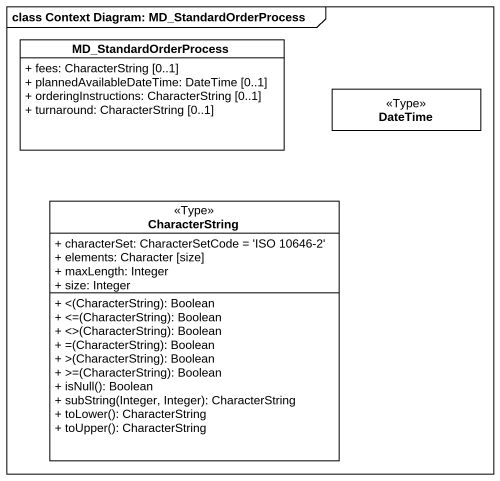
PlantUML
@startuml
mainframe class Context Diagram: MD_StandardOrderProcess
hide circle
hide empty members
skinparam classAttributeIconSize 0
class MD_StandardOrderProcess {
  + fees: CharacterString [0..1]
  + plannedAvailableDateTime: DateTime [0..1]
  + orderingInstructions: CharacterString [0..1]
  + turnaround: CharacterString [0..1]
}
class DateTime <<Type>>
class CharacterString <<Type>> {
  + characterSet: CharacterSetCode = 'ISO 10646-2'
  + elements: Character [size]
  + maxLength: Integer
  + size: Integer
  + <(CharacterString): Boolean
  + <=(CharacterString): Boolean
  + <>(CharacterString): Boolean
  + =(CharacterString): Boolean
  + >(CharacterString): Boolean
  + >=(CharacterString): Boolean
  + isNull(): Boolean
  + subString(Integer, Integer): CharacterString
  + toLower(): CharacterString
  + toUpper(): CharacterString
}
@enduml
